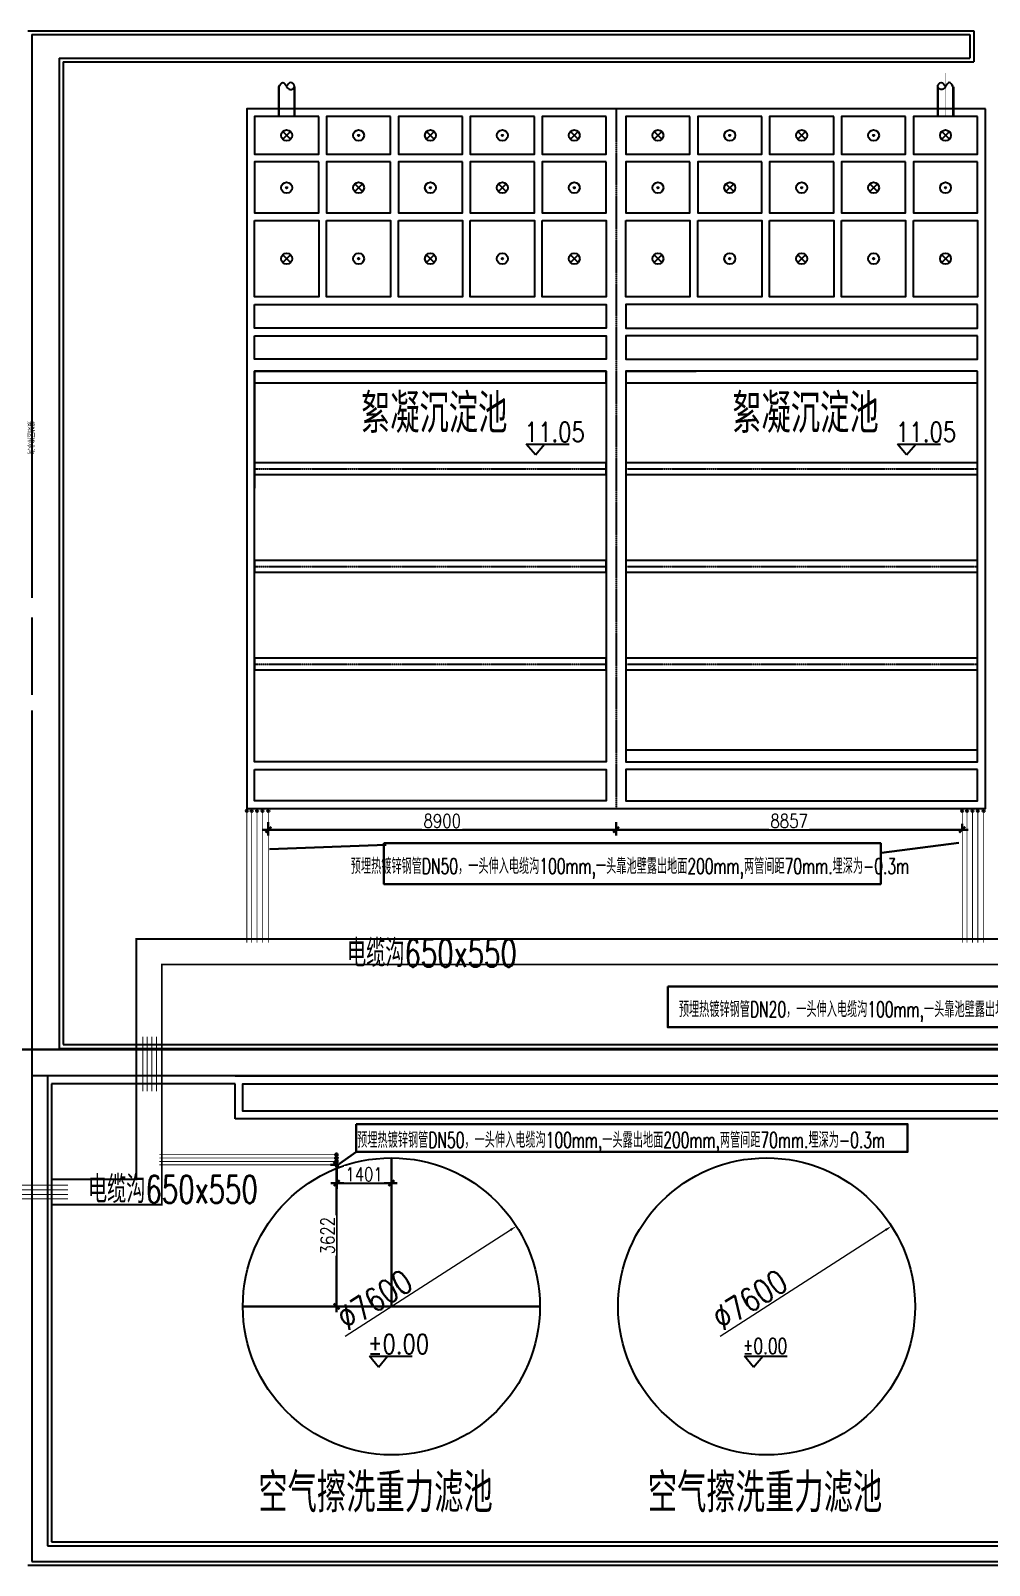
# Model space of a CAD drawing. Header units: millimetres. Extents: x -437359 to 106527, y -82378 to 117612.
# Drawn here: x -85106 to -60576, y 37821 to 77098 of the extents above; entities that cross this region are included whole.
import ezdxf
from ezdxf.enums import TextEntityAlignment as Align

# ---------------------------------------------------------------- set-up
doc = ezdxf.new("R2010")
doc.units = ezdxf.units.MM
doc.linetypes.add('CENTER', pattern=[50.8, 31.75, -6.35, 6.35, -6.35])
doc.linetypes.add('DASH', pattern=[0.35, 0.25, -0.1])
doc.layers.get('0').update_dxf_attribs({"color": 8})
doc.layers.get('Defpoints').update_dxf_attribs({"color": 8})
for name, color, linetype in [('bg', 8, 'Continuous'), ('DIM-1', 8, 'Continuous'), ('DIM_SYMB', 8, 'Continuous'), ('ZXX', 8, 'CENTER'), ('桥架标注', 8, 'Continuous'), ('电气标注', 8, 'Continuous'), ('电缆敷设', 8, 'DASH')]:
    doc.layers.add(name, color=color, linetype=linetype)
doc.layers.add('标注说明', color=8, linetype='Continuous', lineweight=13)
doc.layers.add('电缆通道', color=8, linetype='Continuous', lineweight=30)
doc.styles.add('GEDITXT', font='geditxt.shx', dxfattribs={"width": 0.72, "height": 400, "bigfont": 'hzfs_1.shx'})
doc.styles.add('geditxt1', font='geditxt.shx', dxfattribs={"width": 0.65, "bigfont": 'hzfs_1.shx'})
doc.styles.add('HZ', font='geditxt.shx', dxfattribs={"width": 0.8, "bigfont": 'hzfs_1.shx'})
doc.styles.get("Standard").update_dxf_attribs({"font": 'geditxt.shx', "bigfont": 'hzfs_1.shx'})
doc.styles.add('STYLE1', font='geditxt.shx', dxfattribs={"width": 0.7, "bigfont": 'hzfs_1.shx'})
doc.dimstyles.new('yk1.50', dxfattribs={"dimtxt": 350, "dimasz": 150, "dimexe": 150, "dimexo": 100, "dimgap": 50, "dimtad": 1, "dimdec": 0, "dimdsep": 46, "dimtxsty": 'HZ', "dimblk": 'ARCHTICK', "dimcen": 2.5, "dimdle": 150, "dimclrd": 256, "dimclre": 256, "dimclrt": 256, "dimadec": 0, "dimazin": 0, "dimtfac": 1, "dimtdec": 0, "dimtmove": 1, "dimatfit": 3, "dimfxl": 0, "dimlwd": -1, "dimlwe": -1, "dimarcsym": 0})

# ---------------------------------------------------------------- blocks, each defined once
blk = doc.blocks.new('xlcdc')
for points in [[(591888, -242370, 1), (591853, -242370, 1)], [(595568, -242370, 1), (595533, -242370, 1)], [(601388, -242370, 1), (601353, -242370, 1)], [(605068, -242370, 1), (605033, -242370, 1)], [(590048, -243710, 1), (590013, -243710, 1)], [(593728, -243710, 1), (593693, -243710, 1)], [(597408, -243710, 1), (597373, -243710, 1)], [(599548, -243710, 1), (599513, -243710, 1)], [(603228, -243710, 1), (603193, -243710, 1)], [(606908, -243710, 1), (606873, -243710, 1)], [(591888, -245525, 1), (591853, -245525, 1)], [(595568, -245525, 1), (595533, -245525, 1)], [(601388, -245525, 1), (601353, -245525, 1)], [(605068, -245525, 1), (605033, -245525, 1)]]:
    blk.add_hatch(color=256).paths.add_polyline_path(points)
for p, q in [((589932, -242469), (590129, -242271)), ((590129, -242469), (589932, -242271)), ((593612, -242469), (593809, -242271)), ((593809, -242469), (593612, -242271)), ((597292, -242469), (597489, -242271)), ((597489, -242469), (597292, -242271)), ((599629, -242469), (599432, -242271)), ((599432, -242469), (599629, -242271)), ((603309, -242469), (603112, -242271)), ((603112, -242469), (603309, -242271)), ((606989, -242469), (606792, -242271)), ((606792, -242469), (606989, -242271)), ((591772, -243809), (591969, -243611)), ((591969, -243809), (591772, -243611)), ((595452, -243809), (595649, -243611)), ((595649, -243809), (595452, -243611)), ((601469, -243809), (601272, -243611)), ((601272, -243809), (601469, -243611)), ((605149, -243809), (604952, -243611)), ((604952, -243809), (605149, -243611)), ((589932, -245624), (590129, -245426)), ((590129, -245624), (589932, -245426)), ((593612, -245624), (593809, -245426)), ((593809, -245624), (593612, -245426)), ((597292, -245624), (597489, -245426)), ((597489, -245624), (597292, -245426)), ((599629, -245624), (599432, -245426)), ((599432, -245624), (599629, -245426)), ((603309, -245624), (603112, -245426)), ((603112, -245624), (603309, -245426)), ((606989, -245624), (606792, -245426)), ((606792, -245624), (606989, -245426)), ((589210, -248400), (589210, -251400)), ((598710, -248400), (600510, -248400)), ((598710, -248400), (598710, -250400)), ((598710, -248400), (598710, -249400))]:
    blk.add_line(p, q)
at = {"const_width": 60}
for points in [[(589830, -241890), (589830, -241122)], [(590230, -241890), (590230, -241122)], [(606690, -241890), (606690, -241122)], [(607090, -241890), (607090, -241122)]]:
    blk.add_lwpolyline(points, dxfattribs=at)
for points in [[(607910, -241690), (589010, -241690), (589010, -259600), (607910, -259600)], [(590850, -241890), (589210, -241890), (589210, -242850), (590850, -242850)], [(592690, -241890), (591050, -241890), (591050, -242850), (592690, -242850)], [(594530, -241890), (592890, -241890), (592890, -242850), (594530, -242850)], [(596370, -241890), (594730, -241890), (594730, -242850), (596370, -242850)], [(598210, -241890), (596570, -241890), (596570, -242850), (598210, -242850)], [(600350, -241890), (598710, -241890), (598710, -242850), (600350, -242850)], [(602190, -241890), (600550, -241890), (600550, -242850), (602190, -242850)], [(604030, -241890), (602390, -241890), (602390, -242850), (604030, -242850)], [(605870, -241890), (604230, -241890), (604230, -242850), (605870, -242850)], [(607710, -241890), (606070, -241890), (606070, -242850), (607710, -242850)], [(590850, -243050), (589210, -243050), (589210, -244350), (590850, -244350)], [(592690, -243050), (591050, -243050), (591050, -244350), (592690, -244350)], [(594530, -243050), (592890, -243050), (592890, -244350), (594530, -244350)], [(596370, -243050), (594730, -243050), (594730, -244350), (596370, -244350)], [(598210, -243050), (596570, -243050), (596570, -244350), (598210, -244350)], [(600350, -243050), (598710, -243050), (598710, -244350), (600350, -244350)], [(602190, -243050), (600550, -243050), (600550, -244350), (602190, -244350)], [(604030, -243050), (602390, -243050), (602390, -244350), (604030, -244350)], [(605870, -243050), (604230, -243050), (604230, -244350), (605870, -244350)], [(607710, -243050), (606070, -243050), (606070, -244350), (607710, -244350)], [(589210, -244550), (590850, -244550), (590850, -246500), (589210, -246500)], [(591050, -244550), (592690, -244550), (592690, -246500), (591050, -246500)], [(592890, -244550), (594530, -244550), (594530, -246500), (592890, -246500)], [(594730, -244550), (596370, -244550), (596370, -246500), (594730, -246500)], [(596570, -244550), (598210, -244550), (598210, -246500), (596570, -246500)], [(598710, -244550), (600350, -244550), (600350, -246500), (598710, -246500)], [(600550, -244550), (602190, -244550), (602190, -246500), (600550, -246500)], [(602390, -244550), (604030, -244550), (604030, -246500), (602390, -246500)], [(604230, -244550), (605870, -244550), (605870, -246500), (604230, -246500)], [(606070, -244550), (607710, -244550), (607710, -246500), (606070, -246500)], [(589210, -246700), (598210, -246700), (598210, -247300), (589210, -247300)], [(607710, -246700), (598710, -246700), (598710, -247300), (607710, -247300)], [(589210, -247500), (598210, -247500), (598210, -248100), (589210, -248100)], [(607710, -247500), (598710, -247500), (598710, -248100), (607710, -248100)], [(589210, -248400), (598210, -248400), (598210, -258400), (589210, -258400)], [(598210, -248400), (589210, -248400), (589210, -248700), (598210, -248700)], [(607710, -248400), (598710, -248400), (598710, -258400), (607710, -258400)], [(607710, -248400), (598710, -248400), (598710, -248700), (607710, -248700)], [(598210, -250750), (589210, -250750), (589210, -251050), (598210, -251050)], [(607710, -250750), (598710, -250750), (598710, -251050), (607710, -251050)], [(598210, -253250), (589210, -253250), (589210, -253550), (598210, -253550)], [(607710, -253250), (598710, -253250), (598710, -253550), (607710, -253550)], [(598210, -255750), (589210, -255750), (589210, -256050), (598210, -256050)], [(607710, -255750), (598710, -255750), (598710, -256050), (607710, -256050)], [(607710, -258100), (598710, -258100), (598710, -258400), (607710, -258400)], [(589210, -258600), (598210, -258600), (598210, -259400), (589210, -259400)], [(607710, -258600), (598710, -258600), (598710, -259400), (607710, -259400)]]:
    blk.add_lwpolyline(points, close=True)
for centre, radius in [((590030, -242370), 140), ((591870, -242370), 140), ((593710, -242370), 140), ((595550, -242370), 140), ((597390, -242370), 140), ((599530, -242370), 140), ((601370, -242370), 140), ((603210, -242370), 140), ((605050, -242370), 140), ((606890, -242370), 140), ((591870, -242370), 17.6), ((595550, -242370), 17.6), ((601370, -242370), 17.6), ((605050, -242370), 17.6), ((590030, -243710), 140), ((590030, -243710), 17.6), ((591870, -243710), 140), ((593710, -243710), 140), ((593710, -243710), 17.6), ((595550, -243710), 140), ((597390, -243710), 140), ((597390, -243710), 17.6), ((599530, -243710), 140), ((599530, -243710), 17.6), ((601370, -243710), 140), ((603210, -243710), 140), ((603210, -243710), 17.6), ((605050, -243710), 140), ((606890, -243710), 140), ((606890, -243710), 17.6), ((590030, -245525), 140), ((591870, -245525), 140), ((593710, -245525), 140), ((595550, -245525), 140), ((597390, -245525), 140), ((599530, -245525), 140), ((601370, -245525), 140), ((603210, -245525), 140), ((605050, -245525), 140), ((606890, -245525), 140), ((591870, -245525), 17.6), ((595550, -245525), 17.6), ((601370, -245525), 17.6), ((605050, -245525), 17.6)]:
    blk.add_circle(centre, radius)
for points in [[(589830, -241128), (589934, -241017), (590030, -241122), (590119, -241195), (590230, -241122), (590139, -241016), (590030, -241122)], [(607090, -241128), (606987, -241017), (606890, -241122), (606802, -241195), (606690, -241122), (606782, -241016), (606890, -241122)]]:
    blk.add_spline(points, degree=3)
at = {"layer": 'DIM-1', "color": 1, "linetype": 'CENTER', "const_width": 1}
for points in [[(590030, -241890), (590030, -240772)], [(606890, -241890), (606890, -240772)]]:
    blk.add_lwpolyline(points, dxfattribs=at)
at = {"layer": 'ZXX'}
for p, q in [((598460, -241690), (598460, -259600)), ((589210, -250900), (598210, -250900)), ((598710, -250900), (607710, -250900)), ((589210, -253400), (598210, -253400)), ((598710, -253400), (607710, -253400)), ((589210, -255900), (598210, -255900)), ((598710, -255900), (607710, -255900))]:
    blk.add_line(p, q, dxfattribs=at)
blk = doc.blocks.new('*D481')
at = {"layer": 'Defpoints', "color": 0, "transparency": 16777216}
for p in [(-72678, 46500), (-79074, 42395)]:
    blk.add_point(p, dxfattribs=at)
at = {"layer": '标注说明', "transparency": 16777216}
blk.add_line((-77059, 43688), (-72829, 46403), dxfattribs=at)
blk.add_solid([(-72845, 46429), (-72813, 46378), (-72678, 46500)], dxfattribs=at)
at = {"layer": '标注说明', "transparency": 16777216, "insert": (-76304, 44618), "char_height": 600, "attachment_point": 5, "rotation": 32.6966, "style": 'HZ'}
blk.add_mtext('∅7600', dxfattribs=at)
blk = doc.blocks.new('*D482')
at = {"layer": 'Defpoints', "color": 0, "transparency": 16777216}
for p in [(-63078, 46500), (-69474, 42395)]:
    blk.add_point(p, dxfattribs=at)
at = {"layer": '标注说明', "transparency": 16777216}
blk.add_line((-67459, 43688), (-63229, 46403), dxfattribs=at)
blk.add_solid([(-63245, 46429), (-63213, 46378), (-63078, 46500)], dxfattribs=at)
at = {"layer": '标注说明', "transparency": 16777216, "insert": (-66704, 44618), "char_height": 600, "attachment_point": 5, "rotation": 32.6966, "style": 'HZ'}
blk.add_mtext('∅7600', dxfattribs=at)
blk = doc.blocks.new('_ArchTick')
at = {"color": 0, "linetype": 'ByBlock', "const_width": 0.4}
blk.add_lwpolyline([(-0.5, -0.5), (0.5, 0.5)], dxfattribs=at)
blk = doc.blocks.new('*D501')
at = {"layer": 'Defpoints', "color": 0, "transparency": 16777216}
for p in [(-77281, 48070), (-77281, 44448), (-77281, 44448)]:
    blk.add_point(p, dxfattribs=at)
at = {"layer": '电缆通道', "transparency": 16777216}
for p, q in [((-77281, 48070), (-77431, 48070)), ((-77281, 48220), (-77281, 44298)), ((-77281, 44448), (-77431, 44448))]:
    blk.add_line(p, q, dxfattribs=at)
at = {"layer": '电缆通道', "transparency": 16777216, "xscale": 150, "yscale": 150, "zscale": 150}
for p, rotation in [((-77281, 48070), 90), ((-77281, 44448), 270)]:
    blk.add_blockref('_ArchTick', p, dxfattribs=dict(at, rotation=rotation))
at = {"layer": '电缆通道', "transparency": 16777216, "insert": (-77506, 46259), "char_height": 350, "attachment_point": 5, "rotation": 90, "style": 'HZ', "bg_fill": 3, "box_fill_scale": 1.1, "bg_fill_color": 256, "bg_fill_true_color": 13158600, "bg_fill_transparency": 0}
blk.add_mtext('3622', dxfattribs=at)
blk = doc.blocks.new('*D502')
at = {"layer": '电缆通道', "transparency": 16777216}
for p, q in [((-77276, 47970), (-77276, 47455)), ((-75876, 47970), (-75876, 47455)), ((-77426, 47605), (-75726, 47605))]:
    blk.add_line(p, q, dxfattribs=at)
at = {"layer": '电缆通道', "transparency": 16777216, "xscale": 150, "yscale": 150, "zscale": 150, "rotation": 180}
blk.add_blockref('_ArchTick', (-77276, 47605), dxfattribs=at)
at = {"layer": '电缆通道', "transparency": 16777216, "xscale": 150, "yscale": 150, "zscale": 150}
blk.add_blockref('_ArchTick', (-75876, 47605), dxfattribs=at)
at = {"layer": '电缆通道', "transparency": 16777216, "insert": (-76576, 47830), "char_height": 350, "attachment_point": 5, "style": 'HZ', "bg_fill": 3, "box_fill_scale": 1.1, "bg_fill_color": 256, "bg_fill_true_color": 13158600, "bg_fill_transparency": 0}
blk.add_mtext('1401', dxfattribs=at)
at = {"layer": 'Defpoints', "color": 0, "transparency": 16777216}
for p in [(-77276, 48070), (-75876, 48070), (-75876, 47605)]:
    blk.add_point(p, dxfattribs=at)
blk = doc.blocks.new('*D503')
at = {"layer": 'Defpoints', "color": 0, "transparency": 16777216}
for p in [(-79025, 56945), (-70126, 56945), (-70126, 56647)]:
    blk.add_point(p, dxfattribs=at)
at = {"layer": '电缆通道', "transparency": 16777216}
for p, q in [((-79175, 56647), (-69976, 56647)), ((-79025, 56845), (-79025, 56497)), ((-70126, 56845), (-70126, 56497))]:
    blk.add_line(p, q, dxfattribs=at)
at = {"layer": '电缆通道', "transparency": 16777216, "xscale": 150, "yscale": 150, "zscale": 150, "rotation": 180}
blk.add_blockref('_ArchTick', (-79025, 56647), dxfattribs=at)
at = {"layer": '电缆通道', "transparency": 16777216, "xscale": 150, "yscale": 150, "zscale": 150}
blk.add_blockref('_ArchTick', (-70126, 56647), dxfattribs=at)
at = {"layer": '电缆通道', "transparency": 16777216, "insert": (-74575, 56872), "char_height": 350, "attachment_point": 5, "style": 'HZ', "bg_fill": 3, "box_fill_scale": 1.1, "bg_fill_color": 256, "bg_fill_true_color": 13158600, "bg_fill_transparency": 0}
blk.add_mtext('8900', dxfattribs=at)
blk = doc.blocks.new('*D504')
at = {"layer": 'Defpoints', "color": 0, "transparency": 16777216}
for p in [(-70126, 56647), (-61268, 56647), (-61268, 56647)]:
    blk.add_point(p, dxfattribs=at)
at = {"layer": '电缆通道', "transparency": 16777216}
for p, q in [((-70276, 56647), (-61118, 56647)), ((-70126, 56647), (-70126, 56797)), ((-61268, 56647), (-61268, 56797))]:
    blk.add_line(p, q, dxfattribs=at)
at = {"layer": '电缆通道', "transparency": 16777216, "xscale": 150, "yscale": 150, "zscale": 150, "rotation": 180}
blk.add_blockref('_ArchTick', (-70126, 56647), dxfattribs=at)
at = {"layer": '电缆通道', "transparency": 16777216, "xscale": 150, "yscale": 150, "zscale": 150}
blk.add_blockref('_ArchTick', (-61268, 56647), dxfattribs=at)
at = {"layer": '电缆通道', "transparency": 16777216, "insert": (-65697, 56872), "char_height": 350, "attachment_point": 5, "style": 'HZ', "bg_fill": 3, "box_fill_scale": 1.1, "bg_fill_color": 256, "bg_fill_true_color": 13158600, "bg_fill_transparency": 0}
blk.add_mtext('8857', dxfattribs=at)

msp = doc.modelspace()

# ---------------------------------------------------------------- linework, layer by layer
for p, q in [((-85175.7, 77097.8), (-60975.7, 77097.8)), ((-85075.7, 76997.8), (-85075.7, 62580.4)), ((-85075.7, 76997.8), (-61075.7, 76997.8)), ((-61075.7, 76997.8), (-61075.7, 76397.8)), ((-60975.7, 77097.8), (-60975.7, 76297.8)), ((-84375.7, 76397.8), (-84375.7, 51047.8)), ((-84375.7, 76397.8), (-61075.7, 76397.8)), ((-84275.7, 76297.8), (-84275.7, 51147.8)), ((-84275.7, 76297.8), (-60975.7, 76297.8)), ((-85075.7, 62080.4), (-85075.7, 60097.8)), ((-85075.7, 59697.8), (-85075.7, 37921.1)), ((-84275.7, 51147.8), (-55275.7, 51147.8)), ((-84375.7, 51047.8), (-55275.7, 51047.8)), ((-84675.7, 50347.8), (-85075.7, 50347.8)), ((-84675.7, 50347.8), (-84675.7, 38321.1)), ((-55275.7, 50347.8), (-84675.7, 50347.8)), ((-79875.7, 50347.8), (-55275.7, 50347.8)), ((-84575.7, 50147.8), (-84575.7, 38421.1)), ((-79875.7, 50147.8), (-84575.7, 50147.8)), ((-79875.7, 49247.8), (-79875.7, 50147.8)), ((-55675.7, 49247.8), (-79875.7, 49247.8)), ((-84675.7, 38321.1), (-56263.6, 38321.1)), ((-84575.7, 38421.1), (-56163.6, 38421.1)), ((-85175.7, 37821.1), (-56163.6, 37821.1)), ((-85075.7, 37921.1), (-56263.6, 37921.1))]:
    msp.add_line(p, q)
msp.add_lwpolyline([(-53475.7, 49447.8), (-79675.7, 49447.8), (-79675.7, 50147.8), (-55275.7, 50147.8)])
for centre in [(-75875.7, 44447.8), (-66275.7, 44447.8)]:
    msp.add_circle(centre, 3800)
at = {"layer": 'DIM_SYMB'}
for p, q in [((-72190.6, 66238.6), (-72423.2, 66515.2)), ((-72423.2, 66515.2), (-71328.7, 66515.2)), ((-72190.6, 66238.6), (-71958, 66515.2)), ((-62690.6, 66238.6), (-62923.2, 66515.2)), ((-62923.2, 66515.2), (-61828.7, 66515.2)), ((-62690.6, 66238.6), (-62458, 66515.2)), ((-76206.6, 42894.9), (-76439.2, 43171.6)), ((-76439.2, 43171.6), (-75344.7, 43171.6)), ((-76206.6, 42894.9), (-75973.9, 43171.6)), ((-66606.6, 42894.9), (-66839.2, 43171.6)), ((-66839.2, 43171.6), (-65744.7, 43171.6)), ((-66606.6, 42894.9), (-66373.9, 43171.6))]:
    msp.add_line(p, q, dxfattribs=at)
at = {"layer": '电缆敷设', "ltscale": 500, "const_width": 25}
for points in [[(-82239.6, 51347.8), (-82239.6, 49947.8)], [(-82124.9, 51347.8), (-82124.9, 49947.8)], [(-82005.6, 51347.8), (-82005.6, 49947.8)], [(-81886.3, 51347.8), (-81886.3, 49947.8)], [(-85547.5, 47550.7), (-84147.5, 47550.7)], [(-85547.5, 47431.4), (-84147.5, 47431.4)], [(-85547.5, 47312.1), (-84147.5, 47312.1)], [(-85547.5, 47197.4), (-84147.5, 47197.4)]]:
    msp.add_lwpolyline(points, dxfattribs=at)
at = {"layer": '电缆通道'}
for p, q in [((-78996.6, 56147.1), (-76009.9, 56262.8)), ((-61354.5, 56311.8), (-63330.6, 56055.1)), ((-55051.8, 51020.9), (-93954.2, 51020.9)), ((-75875.7, 44447.8), (-75875.7, 48247.8)), ((-79675.7, 44447.8), (-72075.7, 44447.8))]:
    msp.add_line(p, q, dxfattribs=at)
at = {"layer": '电缆通道', "ltscale": 0.35, "const_width": 50}
for points in [[(-42876.6, 60072.8), (-58501.1, 60072.8), (-58501.1, 53847.8), (-82400.7, 53847.8), (-82400.7, 51647.8)], [(-42876.6, 59422.8), (-57851.1, 59422.8), (-57851.1, 53197.8), (-81750.7, 53197.8), (-81750.7, 51647.8)], [(-81750.7, 51647.8), (-81750.7, 47047.8), (-84575.7, 47047.8)], [(-82400.7, 51647.8), (-82400.7, 47697.8), (-84575.7, 47697.8)], [(-81750.7, 50147.8), (-81750.7, 47047.8), (-84575.7, 47047.8)], [(-82400.7, 50147.8), (-82400.7, 47697.8), (-84575.7, 47697.8)]]:
    msp.add_lwpolyline(points, dxfattribs=at)
at = {"layer": '电缆通道', "linetype": 'DASH', "ltscale": 500, "const_width": 20}
for points in [[(-79574.3, 57132.8), (-79574.3, 53759.6)], [(-79450.3, 57132.8), (-79450.3, 53759.6)], [(-79313.1, 57132.8), (-79313.1, 53759.6)], [(-79175.8, 57132.8), (-79175.8, 53759.6)], [(-79025.3, 57132.8), (-79025.3, 53759.6)], [(-61268.3, 57132.8), (-61268.3, 53759.6)], [(-61144.3, 57132.8), (-61144.3, 53759.6)], [(-61007.1, 57132.8), (-61007.1, 53759.6)], [(-60869.8, 57132.8), (-60869.8, 53759.6)], [(-60719.3, 57132.8), (-60719.3, 53759.6)], [(-81811.4, 48330.2), (-77276.4, 48330.2)], [(-81811.4, 48243.9), (-77276.4, 48243.9)], [(-81811.4, 48155.9), (-77276.4, 48155.9)], [(-81811.4, 48069.9), (-77276.4, 48069.9)]]:
    msp.add_lwpolyline(points, dxfattribs=at)
at = {"layer": '电缆通道'}
for points in [[(-76065.9, 56300), (-63355.2, 56300), (-63355.2, 55254.8), (-76065.9, 55254.8)], [(-68804.3, 52635.2), (-56093.6, 52635.2), (-56093.6, 51590), (-68804.3, 51590)], [(-76774.9, 49114.4), (-62665.7, 49114.4), (-62665.7, 48401.9), (-76774.9, 48401.9)]]:
    msp.add_lwpolyline(points, close=True, dxfattribs=at)
for centre, radius in [((-79574.3, 57132.8), 27.1), ((-79450.3, 57132.8), 27.1), ((-79313.1, 57132.8), 27.1), ((-79175.8, 57132.8), 27.1), ((-79025.3, 57132.8), 27.1), ((-61268.3, 57132.8), 27.1), ((-61144.3, 57132.8), 27.1), ((-61007.1, 57132.8), 27.1), ((-60869.8, 57132.8), 27.1), ((-60719.3, 57132.8), 27.1), ((-77280.9, 48329.9), 33.8), ((-77280.9, 48243.6), 33.8), ((-77280.9, 48155.6), 33.8), ((-77280.9, 48069.6), 33.8)]:
    msp.add_circle(centre, radius, dxfattribs=at)

# ---------------------------------------------------------------- block references
msp.add_blockref('xlcdc', (-668586.2, 316787.8))

# ---------------------------------------------------------------- texts
at = {"ltscale": 0.8, "style": 'STYLE1', "width": 0.75}
for p in [(-76656.4, 66802.1), (-67156.4, 66802.1)]:
    msp.add_text('絮凝沉淀池', height=1000, dxfattribs=at).set_placement(p)
for s, height, style, width, p in [('11.05 ', 500, 'HZ', 0.8, (-72466.6, 66575.9)), ('11.05 ', 500, 'HZ', 0.8, (-62966.6, 66575.9)), ('%%P0.00', 500, 'HZ', 0.8, (-76482.6, 43232.3)), ('%%P0.00', 400, 'GEDITXT', 0.72, (-66882.6, 43232.3))]:
    msp.add_text(s, height=height, dxfattribs=dict(style=style, width=width)).set_placement(p)
for p in [(-76282, 39175.8), (-66315.3, 39175.8)]:
    msp.add_text('空气擦洗重力滤池', height=1000, dxfattribs=at).set_placement(p, align=Align.CENTER)
at = {"layer": 'bg', "width": 0.7}
msp.add_text('接站区排水沟', height=150, rotation=270, dxfattribs=at).set_placement((-85184.8, 67106.3))
at = {"layer": '桥架标注', "style": 'geditxt1', "width": 0.65}
for s, p in [('预埋热镀锌钢管DN50，一头伸入电缆沟100mm,一头靠池壁露出地面200mm,两管间距70mm.埋深为-0.3m', (-69770.2, 55515, 162834.4)), ('预埋热镀锌钢管DN20，一头伸入电缆沟100mm,一头靠池壁露出地面200mm,埋深为-0.3m', (-62508.7, 51850.1, 162834.4)), ('预埋热镀锌钢管DN50，一头伸入电缆沟100mm,一头露出地面200mm,两管间距70mm.埋深为-0.3m', (-69997.5, 48505.8, 162834.4))]:
    msp.add_text(s, height=400, dxfattribs=at).set_placement(p, align=Align.CENTER)
at = {"layer": '电气标注', "style": 'HZ', "width": 0.7}
for p in [(-77011.9, 53135.9), (-83640.7, 47093.3)]:
    msp.add_text('电缆沟650x550', height=700, dxfattribs=at).set_placement(p)

# ---------------------------------------------------------------- dimensions: what is measured, and where the dimension line sits
at = {"layer": '标注说明'}
for p1, p2, picture, middle in [((-79073.5, 42395), (-72677.8, 46500.5), '*D481', (-76101.6, 44302.7)), ((-69473.5, 42395), (-63077.8, 46500.5), '*D482', (-66501.6, 44302.7))]:
    dim = msp.add_diameter_dim_2p(p1=p1, p2=p2, dimstyle='yk1.50', override={"dimscale": 1.5, "dimtxt": 400, "dimasz": 120, "dimexe": 200, "dimexo": 500, "dimsah": 1}, dxfattribs=at)
    dim.commit()
    dim.dimension.update_dxf_attribs({"geometry": picture, "text_midpoint": middle, "dimtype": 163})

# ---------------------------------------------------------------- next in the draw order: dimensions: what is measured, and where the dimension line sits
at = {"layer": '电缆通道'}
dim = msp.add_linear_dim(base=(-70125.7, 56646.7), p1=(-79025.3, 56944.5), p2=(-70125.7, 56944.5), dimstyle='yk1.50', override={"dimfxl": 600, "dimfxlon": 1, "dimtfill": 1, "dimarcsym": 1}, dxfattribs=at)
dim.commit()
dim.dimension.update_dxf_attribs({"geometry": '*D503', "text_midpoint": (-74575.5, 56871.7)})
dim = msp.add_linear_dim(base=(-77280.9, 44447.8), p1=(-77280.9, 48069.6), p2=(-77280.9, 44447.8), angle=90, dimstyle='yk1.50', override={"dimfxl": 600, "dimfxlon": 1, "dimtfill": 1, "dimarcsym": 1}, dxfattribs=at)
dim.commit()
dim.dimension.update_dxf_attribs({"geometry": '*D501', "text_midpoint": (-77505.9, 46258.7)})

# ---------------------------------------------------------------- next in the draw order: dimensions: what is measured, and where the dimension line sits
for base, p1, p2, picture, middle in [((-61268.3, 56646.7), (-70125.7, 56646.7), (-61268.3, 56646.7), '*D504', (-65697, 56871.7)), ((-75875.7, 47605.4), (-77276.4, 48069.9), (-75875.7, 48069.9), '*D502', (-76576, 47830.4))]:
    dim = msp.add_linear_dim(base=base, p1=p1, p2=p2, dimstyle='yk1.50', override={"dimfxl": 600, "dimfxlon": 1, "dimtfill": 1, "dimarcsym": 1}, dxfattribs=at)
    dim.commit()
    dim.dimension.update_dxf_attribs({"geometry": picture, "text_midpoint": middle})

# ---------------------------------------------------------------- next in the draw order: linework, layer by layer
msp.add_line((-77283.3, 48044.5), (-76763.6, 48408), dxfattribs=at)

doc.saveas('drawing.dxf')
